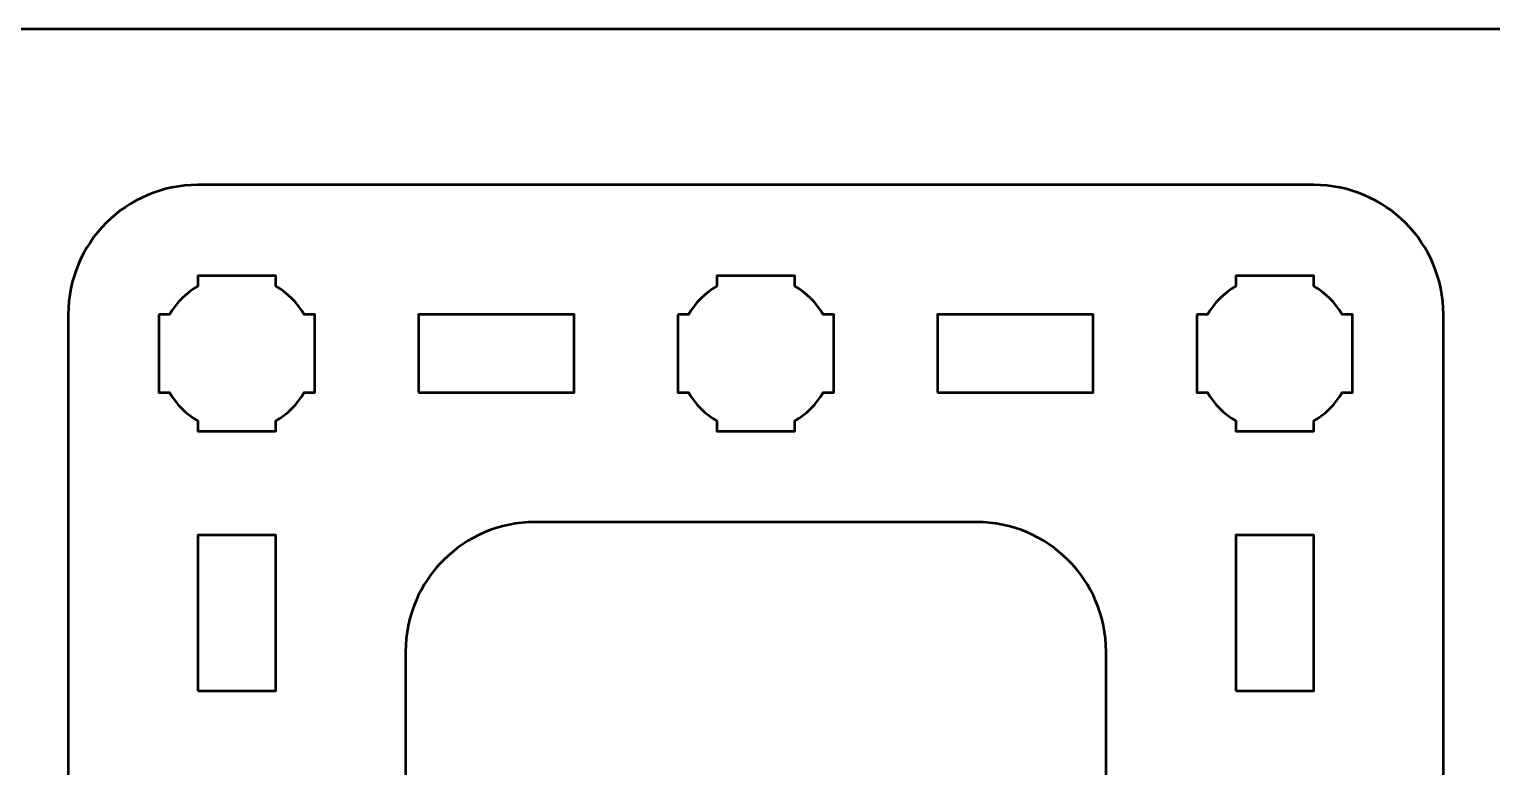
# Model space of a CAD drawing. Header units: centimetres. Extents: x -21 to 0, y -29.7 to 0.
# Drawn here: x -11.4 to -5.76, y -2.84 to 0 of the extents above; entities that cross this region are included whole.
import ezdxf

# ---------------------------------------------------------------- set-up
doc = ezdxf.new("R2010")
doc.units = ezdxf.units.CM
doc.header["$MEASUREMENT"] = 0
doc.layers.add('Layer 1', color=7, linetype='Continuous')

msp = doc.modelspace()

# ---------------------------------------------------------------- linework, layer by layer
at = {"layer": 'Layer 1', "lineweight": 53}
for points in [[(-10.75, -2.55), (-10.45, -2.55), (-10.45, -1.95), (-10.75, -1.95), (-10.75, -2.55)], [(-6.75, -2.55), (-6.45, -2.55), (-6.45, -1.95), (-6.75, -1.95), (-6.75, -2.55)]]:
    msp.add_lwpolyline(points, close=True, dxfattribs=at)
at = {"layer": 'Layer 1', "color": 1, "lineweight": 53}
msp.add_open_spline([(-21.00003, -29.19995), (-21.00003, -29.19995), (-21.00003, -2.89992), (-21.00003, -2.89992), (-21.00003, -2.89992), (-21.00003, -2.81709), (-20.93286, -2.74992), (-20.85003, -2.74992), (-20.85003, -2.74992), (-20.7672, -2.74992), (-20.70003, -2.68275), (-20.70003, -2.59992), (-20.70003, -2.59992), (-20.70003, -2.51709), (-20.7672, -2.44992), (-20.85003, -2.44992), (-20.85003, -2.44992), (-20.93286, -2.44992), (-21.00003, -2.38275), (-21.00003, -2.29992), (-21.00003, -2.29992), (-21.00003, -2.21709), (-20.93286, -2.14992), (-20.85003, -2.14992), (-20.85003, -2.14992), (-20.7672, -2.14992), (-20.70003, -2.08275), (-20.70003, -1.99992), (-20.70003, -1.99992), (-20.70003, -1.91709), (-20.7672, -1.84992), (-20.85003, -1.84992), (-20.85003, -1.84992), (-20.93286, -1.84992), (-21.00003, -1.78275), (-21.00003, -1.69992), (-21.00003, -1.69992), (-21.00003, -1.61709), (-20.93286, -1.54992), (-20.85003, -1.54992), (-20.85003, -1.54992), (-20.7672, -1.54992), (-20.70003, -1.48275), (-20.70003, -1.39992), (-20.70003, -1.39992), (-20.70003, -1.31709), (-20.7672, -1.24992), (-20.85003, -1.24992), (-20.85003, -1.24992), (-20.93286, -1.24992), (-21.00003, -1.18275), (-21.00003, -1.09992), (-21.00003, -1.09992), (-21.00003, -1.09992), (-21.00003, -0.49992), (-21.00003, -0.49992), (-21.00003, -0.49992), (-21.00003, -0.22295), (-20.77694, 0.00004), (-20.49994, 0.00004), (-20.49994, 0.00004), (-20.49994, 0.00004), (-0.50008, 0.00004), (-0.50008, 0.00004), (-0.50008, 0.00004), (-0.22294, 0.00004), (0.00002, -0.22295), (0.00002, -0.49992), (0.00002, -0.49992), (0.00002, -0.49992), (0.00002, -29.19995), (0.00002, -29.19995), (0.00002, -29.19995), (0.00002, -29.47695), (-0.22294, -29.70004), (-0.50008, -29.70004), (-0.50008, -29.70004), (-0.50008, -29.70004), (-20.49994, -29.70004), (-20.49994, -29.70004), (-20.49994, -29.70004), (-20.77694, -29.70004), (-21.00003, -29.47695), (-21.00003, -29.19995)], degree=3, knots=[0, 0, 0, 0, 0.047619, 0.047619, 0.047619, 0.047619, 0.0952381, 0.0952381, 0.0952381, 0.0952381, 0.1428571, 0.1428571, 0.1428571, 0.1428571, 0.1904762, 0.1904762, 0.1904762, 0.1904762, 0.2380952, 0.2380952, 0.2380952, 0.2380952, 0.2857143, 0.2857143, 0.2857143, 0.2857143, 0.3333333, 0.3333333, 0.3333333, 0.3333333, 0.3809524, 0.3809524, 0.3809524, 0.3809524, 0.4285714, 0.4285714, 0.4285714, 0.4285714, 0.4761905, 0.4761905, 0.4761905, 0.4761905, 0.5238095, 0.5238095, 0.5238095, 0.5238095, 0.5714286, 0.5714286, 0.5714286, 0.5714286, 0.6190476, 0.6190476, 0.6190476, 0.6190476, 0.6666667, 0.6666667, 0.6666667, 0.6666667, 0.7142857, 0.7142857, 0.7142857, 0.7142857, 0.7619048, 0.7619048, 0.7619048, 0.7619048, 0.8095238, 0.8095238, 0.8095238, 0.8095238, 0.8571429, 0.8571429, 0.8571429, 0.8571429, 0.9047619, 0.9047619, 0.9047619, 0.9047619, 0.952381, 0.952381, 0.952381, 0.952381, 1, 1, 1, 1], dxfattribs=at)
at = {"layer": 'Layer 1', "color": 3, "lineweight": 53}
msp.add_open_spline([(-11.25, -5.4), (-11.25, -5.4), (-11.25, -1.1), (-11.25, -1.1), (-11.25, -1.1), (-11.25, -0.82391), (-11.02609, -0.6), (-10.75, -0.6), (-10.75, -0.6), (-10.75, -0.6), (-6.45, -0.6), (-6.45, -0.6), (-6.45, -0.6), (-6.17391, -0.6), (-5.95, -0.82391), (-5.95, -1.1), (-5.95, -1.1), (-5.95, -1.1), (-5.95, -5.4), (-5.95, -5.4), (-5.95, -5.4), (-5.95, -5.67609), (-6.17391, -5.9), (-6.45, -5.9), (-6.45, -5.9), (-6.45, -5.9), (-10.75, -5.9), (-10.75, -5.9), (-10.75, -5.9), (-11.02609, -5.9), (-11.25, -5.67609), (-11.25, -5.4)], degree=3, knots=[0, 0, 0, 0, 0.125, 0.125, 0.125, 0.125, 0.25, 0.25, 0.25, 0.25, 0.375, 0.375, 0.375, 0.375, 0.5, 0.5, 0.5, 0.5, 0.625, 0.625, 0.625, 0.625, 0.75, 0.75, 0.75, 0.75, 0.875, 0.875, 0.875, 0.875, 1, 1, 1, 1], dxfattribs=at)
at = {"layer": 'Layer 1', "lineweight": 53}
for points, knots in [([(-10.9, -1.1), (-10.9, -1.1), (-10.85985, -1.1), (-10.85985, -1.1), (-10.85985, -1.1), (-10.8335, -1.05447), (-10.79553, -1.0165), (-10.75, -0.99015), (-10.75, -0.99015), (-10.75, -0.99015), (-10.75, -0.95), (-10.75, -0.95), (-10.75, -0.95), (-10.75, -0.95), (-10.6, -0.95), (-10.6, -0.95), (-10.6, -0.95), (-10.6, -0.95), (-10.45, -0.95), (-10.45, -0.95), (-10.45, -0.95), (-10.45, -0.95), (-10.45, -0.99015), (-10.45, -0.99015), (-10.45, -0.99015), (-10.40447, -1.0165), (-10.3665, -1.05447), (-10.34015, -1.1), (-10.34015, -1.1), (-10.34015, -1.1), (-10.3, -1.1), (-10.3, -1.1), (-10.3, -1.1), (-10.3, -1.1), (-10.3, -1.25), (-10.3, -1.25), (-10.3, -1.25), (-10.3, -1.25), (-10.3, -1.4), (-10.3, -1.4), (-10.3, -1.4), (-10.3, -1.4), (-10.34015, -1.4), (-10.34015, -1.4), (-10.34015, -1.4), (-10.3665, -1.44553), (-10.40447, -1.4835), (-10.45, -1.50985), (-10.45, -1.50985), (-10.45, -1.50985), (-10.45, -1.55), (-10.45, -1.55), (-10.45, -1.55), (-10.45, -1.55), (-10.6, -1.55), (-10.6, -1.55), (-10.6, -1.55), (-10.6, -1.55), (-10.75, -1.55), (-10.75, -1.55), (-10.75, -1.55), (-10.75, -1.55), (-10.75, -1.50985), (-10.75, -1.50985), (-10.75, -1.50985), (-10.79553, -1.4835), (-10.8335, -1.44553), (-10.85985, -1.4), (-10.85985, -1.4), (-10.85985, -1.4), (-10.9, -1.4), (-10.9, -1.4), (-10.9, -1.4), (-10.9, -1.4), (-10.9, -1.25), (-10.9, -1.25), (-10.9, -1.25), (-10.9, -1.25), (-10.9, -1.1), (-10.9, -1.1)], [0, 0, 0, 0, 0.05, 0.05, 0.05, 0.05, 0.1, 0.1, 0.1, 0.1, 0.15, 0.15, 0.15, 0.15, 0.2, 0.2, 0.2, 0.2, 0.25, 0.25, 0.25, 0.25, 0.3, 0.3, 0.3, 0.3, 0.35, 0.35, 0.35, 0.35, 0.4, 0.4, 0.4, 0.4, 0.45, 0.45, 0.45, 0.45, 0.5, 0.5, 0.5, 0.5, 0.55, 0.55, 0.55, 0.55, 0.6, 0.6, 0.6, 0.6, 0.65, 0.65, 0.65, 0.65, 0.7, 0.7, 0.7, 0.7, 0.75, 0.75, 0.75, 0.75, 0.8, 0.8, 0.8, 0.8, 0.85, 0.85, 0.85, 0.85, 0.9, 0.9, 0.9, 0.9, 0.95, 0.95, 0.95, 0.95, 1, 1, 1, 1]), ([(-8.9, -1.1), (-8.9, -1.1), (-8.85985, -1.1), (-8.85985, -1.1), (-8.85985, -1.1), (-8.8335, -1.05447), (-8.79553, -1.0165), (-8.75, -0.99015), (-8.75, -0.99015), (-8.75, -0.99015), (-8.75, -0.95), (-8.75, -0.95), (-8.75, -0.95), (-8.75, -0.95), (-8.6, -0.95), (-8.6, -0.95), (-8.6, -0.95), (-8.6, -0.95), (-8.45, -0.95), (-8.45, -0.95), (-8.45, -0.95), (-8.45, -0.95), (-8.45, -0.99015), (-8.45, -0.99015), (-8.45, -0.99015), (-8.40447, -1.0165), (-8.3665, -1.05447), (-8.34015, -1.1), (-8.34015, -1.1), (-8.34015, -1.1), (-8.3, -1.1), (-8.3, -1.1), (-8.3, -1.1), (-8.3, -1.1), (-8.3, -1.25), (-8.3, -1.25), (-8.3, -1.25), (-8.3, -1.25), (-8.3, -1.4), (-8.3, -1.4), (-8.3, -1.4), (-8.3, -1.4), (-8.34015, -1.4), (-8.34015, -1.4), (-8.34015, -1.4), (-8.3665, -1.44553), (-8.40447, -1.4835), (-8.45, -1.50985), (-8.45, -1.50985), (-8.45, -1.50985), (-8.45, -1.55), (-8.45, -1.55), (-8.45, -1.55), (-8.45, -1.55), (-8.6, -1.55), (-8.6, -1.55), (-8.6, -1.55), (-8.6, -1.55), (-8.75, -1.55), (-8.75, -1.55), (-8.75, -1.55), (-8.75, -1.55), (-8.75, -1.50985), (-8.75, -1.50985), (-8.75, -1.50985), (-8.79553, -1.4835), (-8.8335, -1.44553), (-8.85985, -1.4), (-8.85985, -1.4), (-8.85985, -1.4), (-8.9, -1.4), (-8.9, -1.4), (-8.9, -1.4), (-8.9, -1.4), (-8.9, -1.25), (-8.9, -1.25), (-8.9, -1.25), (-8.9, -1.25), (-8.9, -1.1), (-8.9, -1.1)], [0, 0, 0, 0, 0.05, 0.05, 0.05, 0.05, 0.1, 0.1, 0.1, 0.1, 0.15, 0.15, 0.15, 0.15, 0.2, 0.2, 0.2, 0.2, 0.25, 0.25, 0.25, 0.25, 0.3, 0.3, 0.3, 0.3, 0.35, 0.35, 0.35, 0.35, 0.4, 0.4, 0.4, 0.4, 0.45, 0.45, 0.45, 0.45, 0.5, 0.5, 0.5, 0.5, 0.55, 0.55, 0.55, 0.55, 0.6, 0.6, 0.6, 0.6, 0.65, 0.65, 0.65, 0.65, 0.7, 0.7, 0.7, 0.7, 0.75, 0.75, 0.75, 0.75, 0.8, 0.8, 0.8, 0.8, 0.85, 0.85, 0.85, 0.85, 0.9, 0.9, 0.9, 0.9, 0.95, 0.95, 0.95, 0.95, 1, 1, 1, 1]), ([(-6.9, -1.1), (-6.9, -1.1), (-6.85985, -1.1), (-6.85985, -1.1), (-6.85985, -1.1), (-6.8335, -1.05447), (-6.79553, -1.0165), (-6.75, -0.99015), (-6.75, -0.99015), (-6.75, -0.99015), (-6.75, -0.95), (-6.75, -0.95), (-6.75, -0.95), (-6.75, -0.95), (-6.6, -0.95), (-6.6, -0.95), (-6.6, -0.95), (-6.6, -0.95), (-6.45, -0.95), (-6.45, -0.95), (-6.45, -0.95), (-6.45, -0.95), (-6.45, -0.99015), (-6.45, -0.99015), (-6.45, -0.99015), (-6.40447, -1.0165), (-6.3665, -1.05447), (-6.34015, -1.1), (-6.34015, -1.1), (-6.34015, -1.1), (-6.3, -1.1), (-6.3, -1.1), (-6.3, -1.1), (-6.3, -1.1), (-6.3, -1.25), (-6.3, -1.25), (-6.3, -1.25), (-6.3, -1.25), (-6.3, -1.4), (-6.3, -1.4), (-6.3, -1.4), (-6.3, -1.4), (-6.34015, -1.4), (-6.34015, -1.4), (-6.34015, -1.4), (-6.3665, -1.44553), (-6.40447, -1.4835), (-6.45, -1.50985), (-6.45, -1.50985), (-6.45, -1.50985), (-6.45, -1.55), (-6.45, -1.55), (-6.45, -1.55), (-6.45, -1.55), (-6.6, -1.55), (-6.6, -1.55), (-6.6, -1.55), (-6.6, -1.55), (-6.75, -1.55), (-6.75, -1.55), (-6.75, -1.55), (-6.75, -1.55), (-6.75, -1.50985), (-6.75, -1.50985), (-6.75, -1.50985), (-6.79553, -1.4835), (-6.8335, -1.44553), (-6.85985, -1.4), (-6.85985, -1.4), (-6.85985, -1.4), (-6.9, -1.4), (-6.9, -1.4), (-6.9, -1.4), (-6.9, -1.4), (-6.9, -1.25), (-6.9, -1.25), (-6.9, -1.25), (-6.9, -1.25), (-6.9, -1.1), (-6.9, -1.1)], [0, 0, 0, 0, 0.05, 0.05, 0.05, 0.05, 0.1, 0.1, 0.1, 0.1, 0.15, 0.15, 0.15, 0.15, 0.2, 0.2, 0.2, 0.2, 0.25, 0.25, 0.25, 0.25, 0.3, 0.3, 0.3, 0.3, 0.35, 0.35, 0.35, 0.35, 0.4, 0.4, 0.4, 0.4, 0.45, 0.45, 0.45, 0.45, 0.5, 0.5, 0.5, 0.5, 0.55, 0.55, 0.55, 0.55, 0.6, 0.6, 0.6, 0.6, 0.65, 0.65, 0.65, 0.65, 0.7, 0.7, 0.7, 0.7, 0.75, 0.75, 0.75, 0.75, 0.8, 0.8, 0.8, 0.8, 0.85, 0.85, 0.85, 0.85, 0.9, 0.9, 0.9, 0.9, 0.95, 0.95, 0.95, 0.95, 1, 1, 1, 1]), ([(-9.9, -1.4), (-9.9, -1.4), (-9.9, -1.1), (-9.9, -1.1), (-9.9, -1.1), (-9.9, -1.1), (-9.3, -1.1), (-9.3, -1.1), (-9.3, -1.1), (-9.3, -1.1), (-9.3, -1.4), (-9.3, -1.4), (-9.3, -1.4), (-9.3, -1.4), (-9.9, -1.4), (-9.9, -1.4)], [0, 0, 0, 0, 0.25, 0.25, 0.25, 0.25, 0.5, 0.5, 0.5, 0.5, 0.75, 0.75, 0.75, 0.75, 1, 1, 1, 1]), ([(-7.9, -1.4), (-7.9, -1.4), (-7.9, -1.1), (-7.9, -1.1), (-7.9, -1.1), (-7.9, -1.1), (-7.3, -1.1), (-7.3, -1.1), (-7.3, -1.1), (-7.3, -1.1), (-7.3, -1.4), (-7.3, -1.4), (-7.3, -1.4), (-7.3, -1.4), (-7.9, -1.4), (-7.9, -1.4)], [0, 0, 0, 0, 0.25, 0.25, 0.25, 0.25, 0.5, 0.5, 0.5, 0.5, 0.75, 0.75, 0.75, 0.75, 1, 1, 1, 1]), ([(-9.95, -4.1), (-9.95, -4.1), (-9.95, -2.4), (-9.95, -2.4), (-9.95, -2.4), (-9.95, -2.12391), (-9.72609, -1.9), (-9.45, -1.9), (-9.45, -1.9), (-9.45, -1.9), (-7.75, -1.9), (-7.75, -1.9), (-7.75, -1.9), (-7.47391, -1.9), (-7.25, -2.12391), (-7.25, -2.4), (-7.25, -2.4), (-7.25, -2.4), (-7.25, -4.1), (-7.25, -4.1), (-7.25, -4.1), (-7.25, -4.37609), (-7.47391, -4.6), (-7.75, -4.6), (-7.75, -4.6), (-7.75, -4.6), (-9.45, -4.6), (-9.45, -4.6), (-9.45, -4.6), (-9.72609, -4.6), (-9.95, -4.37609), (-9.95, -4.1)], [0, 0, 0, 0, 0.125, 0.125, 0.125, 0.125, 0.25, 0.25, 0.25, 0.25, 0.375, 0.375, 0.375, 0.375, 0.5, 0.5, 0.5, 0.5, 0.625, 0.625, 0.625, 0.625, 0.75, 0.75, 0.75, 0.75, 0.875, 0.875, 0.875, 0.875, 1, 1, 1, 1])]:
    msp.add_open_spline(points, degree=3, knots=knots, dxfattribs=at)

doc.saveas('drawing.dxf')
